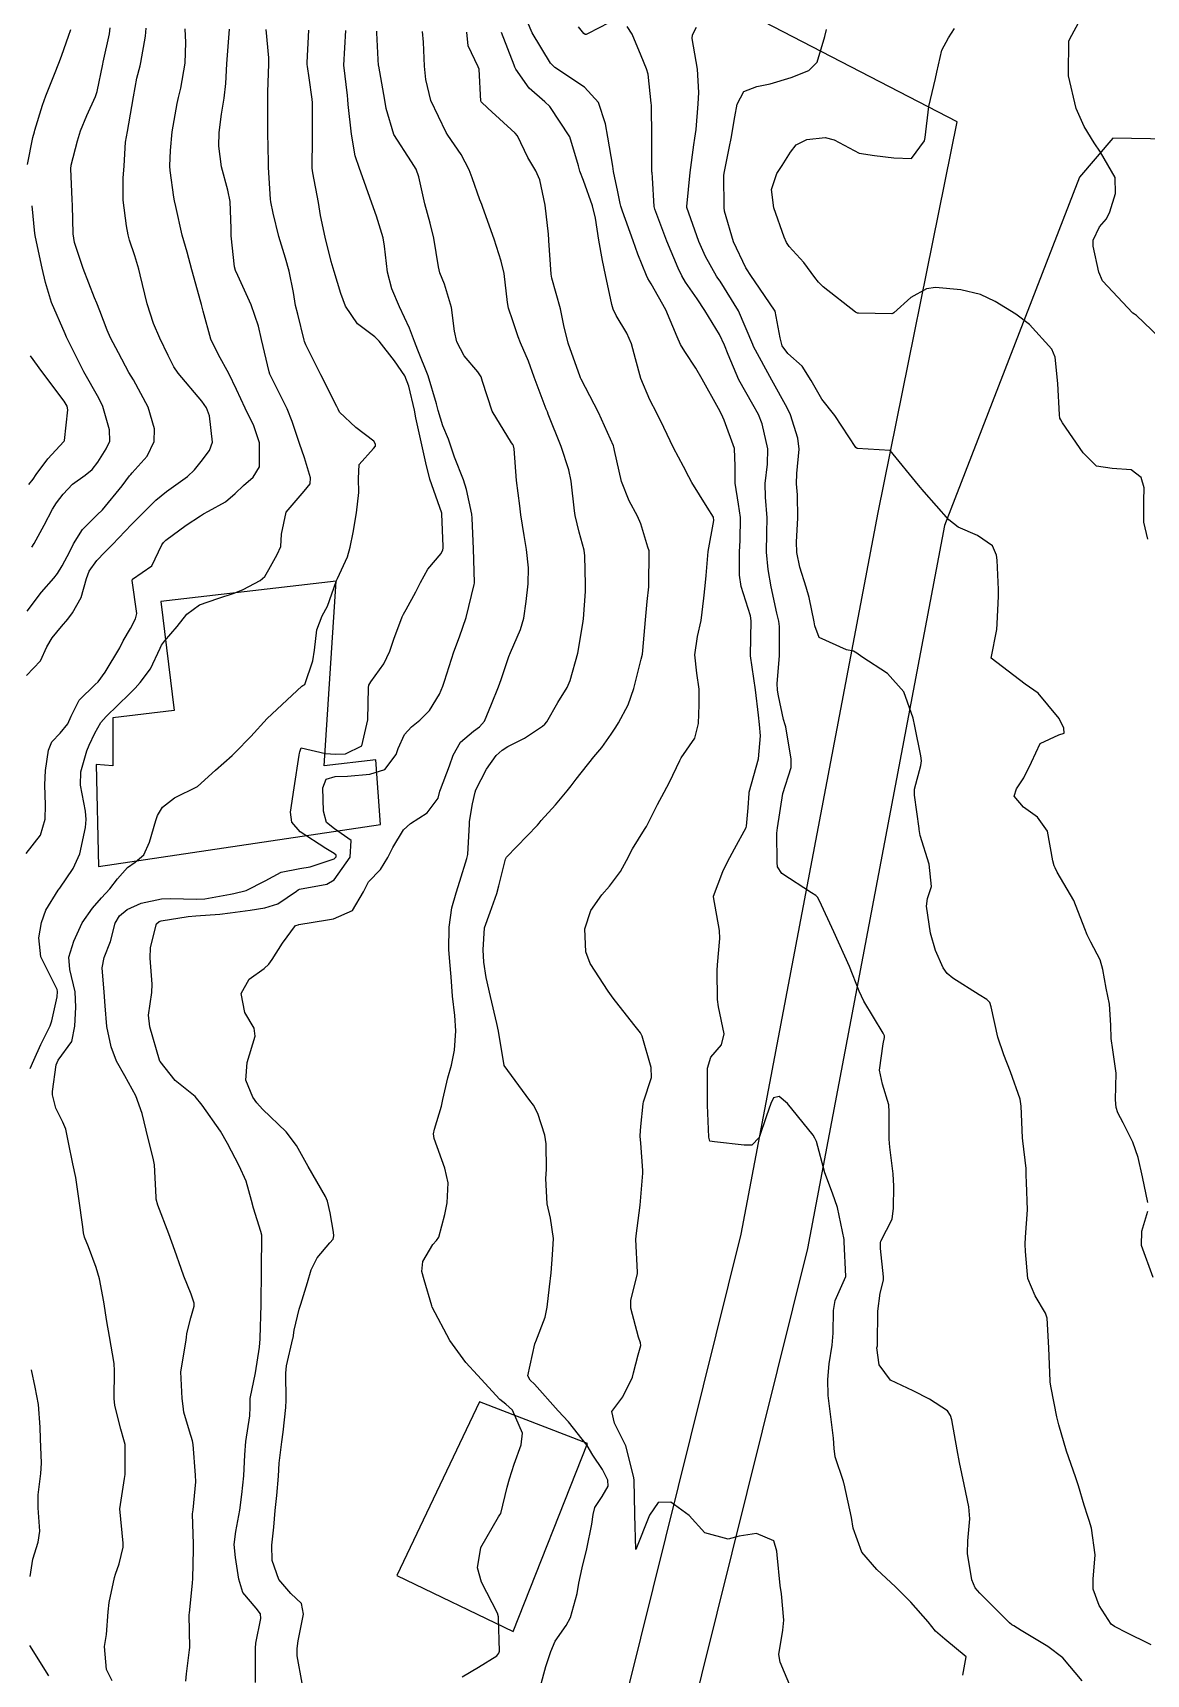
# Model space of a CAD drawing. Header units: metres. Extents: x 307586 to 320046, y 7427249 to 7434250.
# Drawn here: x 319464 to 319528.7, y 7427524.3 to 7427619.6 of the extents above; entities that cross this region are included whole.
import ezdxf

# ---------------------------------------------------------------- set-up
doc = ezdxf.new("R2010")
doc.units = ezdxf.units.M
doc.header["$MEASUREMENT"] = 0
for name, color, linetype in [('Curvas de Nivel 1m', 11, 'Continuous'), ('Curvas de Nivel 5m', 15, 'Continuous'), ('Edificações', 30, 'Continuous'), ('Vias Secundárias', 230, 'Continuous')]:
    doc.layers.add(name, color=color, linetype=linetype)

msp = doc.modelspace()

# ---------------------------------------------------------------- linework, layer by layer
at = {"layer": 'Curvas de Nivel 1m', "flags": 128}
for points, elevation in [([(319463.612, 7427571.979), (319464.442, 7427573.042), (319464.716, 7427573.968), (319464.727, 7427574.776), (319464.683, 7427575.969), (319464.736, 7427576.793), (319464.912, 7427577.967), (319465.091, 7427578.451), (319465.583, 7427578.962), (319466.032, 7427579.512), (319466.23, 7427579.954), (319466.693, 7427580.868), (319467.621, 7427581.788), (319467.78, 7427581.938), (319468.204, 7427582.506), (319469.047, 7427583.919), (319469.246, 7427584.319), (319469.66, 7427585.031), (319469.967, 7427585.608), (319470.028, 7427585.906), (319469.765, 7427587.837), (319469.79, 7427587.909), (319470.914, 7427588.689), (319471.493, 7427589.892), (319471.579, 7427590.036), (319471.726, 7427590.169), (319472.905, 7427591.043), (319473.74, 7427591.591), (319473.907, 7427591.692), (319474.2, 7427591.855), (319475.194, 7427592.4), (319475.753, 7427592.877), (319476.237, 7427593.356), (319476.786, 7427593.83), (319477.162, 7427594.436), (319477.167, 7427595.826), (319476.822, 7427596.811), (319476.323, 7427597.835), (319475.829, 7427598.92), (319475.376, 7427599.845), (319474.775, 7427600.929), (319474.338, 7427601.855), (319473.879, 7427603.465), (319473.807, 7427603.785), (319473.791, 7427603.861), (319473.748, 7427603.999), (319473.23, 7427605.87), (319472.953, 7427606.904), (319472.674, 7427607.879), (319472.294, 7427609.549), (319472.223, 7427609.886), (319472.181, 7427610.102), (319471.98, 7427611.634), (319471.961, 7427611.89), (319471.956, 7427611.917), (319471.992, 7427612.803), (319472.087, 7427613.889), (319472.386, 7427615.526), (319472.46, 7427615.884), (319472.584, 7427616.428), (319472.84, 7427617.878), (319472.876, 7427619.073), (319472.843, 7427619.879)], 846), ([(319463.674, 7427586.052), (319464.502, 7427587.155), (319465.207, 7427587.965), (319465.432, 7427588.227), (319465.704, 7427588.673), (319466.15, 7427589.522), (319466.361, 7427589.954), (319466.884, 7427590.796), (319467.74, 7427591.641), (319468.043, 7427591.935), (319469.174, 7427593.336), (319469.617, 7427593.912), (319469.681, 7427593.994), (319469.766, 7427594.092), (319470.638, 7427595.044), (319471.034, 7427595.898), (319471.053, 7427596.645), (319470.702, 7427597.901), (319469.837, 7427599.493), (319469.577, 7427599.914), (319468.974, 7427601.043), (319468.509, 7427601.93), (319468.307, 7427602.373), (319467.878, 7427603.492), (319467.707, 7427603.942), (319467.576, 7427604.255), (319466.913, 7427605.95), (319466.421, 7427607.462), (319466.339, 7427607.956), (319466.295, 7427609.619), (319466.288, 7427609.957), (319466.2, 7427611.738), (319466.22, 7427611.958), (319466.587, 7427613.364), (319466.763, 7427613.952), (319467.124, 7427614.842), (319467.637, 7427615.944), (319467.739, 7427616.24), (319468.052, 7427617.812), (319468.08, 7427617.94), (319468.439, 7427619.573), (319468.496, 7427619.934)], 844), ([(319463.685, 7427611.984), (319463.999, 7427613.565), (319464.084, 7427613.898), (319464.105, 7427613.979), (319464.56, 7427615.439), (319464.753, 7427615.973), (319465.212, 7427617.136), (319465.546, 7427617.968), (319465.685, 7427618.34), (319466.075, 7427619.447), (319466.208, 7427619.832)], 843), ([(319463.836, 7427559.487), (319464.057, 7427559.973), (319464.467, 7427560.868), (319465.005, 7427561.964), (319465.1, 7427562.249), (319465.4, 7427563.64), (319465.432, 7427563.96), (319465.405, 7427564.073), (319464.464, 7427565.97), (319464.342, 7427567.073), (319464.501, 7427567.97), (319464.743, 7427568.684), (319465.472, 7427569.836), (319465.565, 7427569.959), (319466.339, 7427571.098), (319466.734, 7427571.942), (319467.053, 7427573.479), (319467.102, 7427573.944), (319467.051, 7427574.424), (319466.757, 7427575.948), (319466.791, 7427576.717), (319467.132, 7427577.944), (319467.258, 7427578.261), (319467.588, 7427578.96), (319467.954, 7427579.578), (319468.259, 7427579.93), (319469.616, 7427581.253), (319469.948, 7427581.579), (319470.234, 7427581.904), (319470.825, 7427582.704), (319471.393, 7427583.892), (319471.473, 7427584.064), (319471.649, 7427584.303), (319472.383, 7427585.158), (319472.934, 7427585.871), (319473.678, 7427586.412), (319474.742, 7427586.79), (319475.686, 7427587.102), (319476.21, 7427587.313), (319477.199, 7427587.825), (319477.462, 7427588.057), (319477.703, 7427588.468), (319478.194, 7427589.335), (319478.403, 7427589.81), (319478.447, 7427590.526), (319478.706, 7427591.806), (319479.755, 7427593.011), (319480.103, 7427593.444), (319480.123, 7427593.786), (319479.78, 7427594.951), (319479.493, 7427595.794), (319479.06, 7427597.056), (319478.763, 7427597.806), (319477.841, 7427599.668), (319477.763, 7427599.821), (319477.714, 7427599.952), (319477.27, 7427601.826), (319477.093, 7427602.605), (319476.682, 7427603.832), (319475.908, 7427605.54), (319475.769, 7427605.841), (319475.718, 7427606.039), (319475.522, 7427607.844), (319475.507, 7427608.277), (319475.459, 7427609.845), (319475.322, 7427610.494), (319474.955, 7427611.85), (319474.797, 7427613.05), (319474.817, 7427613.852), (319474.953, 7427614.917), (319475.099, 7427615.849), (319475.201, 7427616.688), (319475.269, 7427617.848), (319475.322, 7427618.589), (319475.418, 7427619.847)], 847), ([(319468.605, 7427523.913), (319468.271, 7427524.578), (319468.159, 7427525.918), (319468.266, 7427526.61), (319468.373, 7427527.916), (319468.431, 7427528.462), (319468.734, 7427529.913), (319468.794, 7427530.114), (319469.005, 7427530.711), (319469.242, 7427531.685), (319469.248, 7427531.908), (319469.043, 7427533.91), (319469.315, 7427535.661), (319469.351, 7427535.907), (319469.353, 7427537.645), (319469.282, 7427537.908), (319469.099, 7427538.525), (319468.765, 7427539.913), (319468.713, 7427540.32), (319468.747, 7427541.914), (319468.718, 7427542.343), (319468.449, 7427543.917), (319468.302, 7427544.793), (319468.118, 7427545.921), (319467.865, 7427547.265), (319467.675, 7427547.925), (319467.225, 7427549.116), (319466.991, 7427549.694), (319466.935, 7427549.934), (319466.896, 7427550.277), (319466.675, 7427551.939), (319466.487, 7427553.153), (319466.319, 7427553.944), (319466.059, 7427555.191), (319465.906, 7427555.951), (319465.735, 7427556.371), (319465.325, 7427557.185), (319465.132, 7427557.962), (319465.146, 7427558.151), (319465.35, 7427559.695), (319465.459, 7427559.958), (319466.259, 7427561.057), (319466.434, 7427561.944), (319466.491, 7427563.04), (319466.447, 7427563.944), (319466.135, 7427565.236), (319466.086, 7427565.95), (319466.372, 7427566.876), (319466.863, 7427567.939), (319467.462, 7427568.805), (319467.989, 7427569.403), (319468.458, 7427569.92), (319468.91, 7427570.495), (319469.495, 7427571.153), (319469.942, 7427571.462), (319470.439, 7427571.901), (319470.769, 7427572.638), (319471.147, 7427573.894), (319471.241, 7427574.179), (319471.534, 7427574.654), (319472.221, 7427575.201), (319473.553, 7427575.86), (319474.61, 7427576.802), (319475.571, 7427577.67), (319475.746, 7427577.838), (319476.651, 7427578.766), (319477.603, 7427579.82), (319479.622, 7427581.687), (319479.682, 7427581.73), (319479.793, 7427581.788), (319480.253, 7427583.168), (319480.349, 7427583.783), (319480.483, 7427584.959), (319480.808, 7427585.779), (319481.116, 7427586.338), (319481.617, 7427587.771), (319481.637, 7427587.827), (319481.696, 7427587.947), (319482.271, 7427589.205), (319482.436, 7427589.759), (319482.599, 7427590.625), (319482.799, 7427591.754), (319482.938, 7427592.936), (319482.91, 7427593.753), (319482.958, 7427594.57), (319483.789, 7427595.498), (319483.89, 7427595.64), (319483.891, 7427595.739), (319483.795, 7427595.926), (319482.764, 7427596.717), (319481.811, 7427597.608), (319481.727, 7427597.771), (319481.65, 7427597.937), (319480.731, 7427599.781), (319479.86, 7427601.518), (319479.784, 7427601.714), (319479.764, 7427601.791), (319479.387, 7427603.306), (319479.26, 7427603.799), (319479.13, 7427604.566), (319478.881, 7427605.805), (319478.666, 7427606.555), (319478.274, 7427607.815), (319477.953, 7427609.158), (319477.828, 7427609.821), (319477.806, 7427609.98), (319477.692, 7427611.823), (319477.678, 7427612.131), (319477.648, 7427613.824), (319477.646, 7427614.185), (319477.641, 7427615.824), (319477.645, 7427616.216), (319477.709, 7427617.823), (319477.7, 7427618.182), (319477.549, 7427619.825)], 848), ([(319472.886, 7427523.898), (319472.93, 7427524.319), (319473.1, 7427525.709), (319473.108, 7427525.858), (319473.084, 7427527.747), (319473.086, 7427527.859), (319473.262, 7427529.586), (319473.283, 7427529.857), (319473.336, 7427531.539), (319473.32, 7427531.857), (319473.278, 7427533.621), (319473.302, 7427533.857), (319473.457, 7427535.467), (319473.448, 7427535.856), (319473.316, 7427537.633), (319473.277, 7427537.858), (319473.098, 7427538.418), (319472.765, 7427539.52), (319472.72, 7427539.866), (319472.669, 7427540.318), (319472.583, 7427541.868), (319472.891, 7427543.595), (319472.929, 7427543.864), (319472.936, 7427544.094), (319473.18, 7427544.995), (319473.367, 7427545.682), (319473.364, 7427545.858), (319473.198, 7427546.381), (319472.761, 7427547.419), (319472.606, 7427547.869), (319472.252, 7427548.903), (319471.885, 7427549.88), (319471.258, 7427551.546), (319471.161, 7427551.891), (319471.151, 7427552.004), (319471.057, 7427553.892), (319471.011, 7427554.169), (319470.583, 7427555.897), (319470.351, 7427556.872), (319469.982, 7427557.904), (319469.344, 7427559.063), (319468.852, 7427559.915), (319468.547, 7427560.737), (319468.295, 7427561.921), (319468.187, 7427563.13), (319468.129, 7427563.923), (319468.014, 7427565.334), (319468.13, 7427565.923), (319468.498, 7427566.863), (319468.783, 7427567.917), (319469.026, 7427568.346), (319469.465, 7427568.71), (319470.288, 7427569.085), (319471.475, 7427569.329), (319472.003, 7427569.354), (319473.475, 7427569.312), (319473.989, 7427569.341), (319475.48, 7427569.613), (319475.669, 7427569.649), (319476.384, 7427569.826), (319477.489, 7427570.389), (319478.415, 7427570.88), (319479.496, 7427571.095), (319480.094, 7427571.187), (319481.502, 7427571.66), (319481.61, 7427571.768), (319481.614, 7427571.878), (319481.505, 7427571.972), (319481.018, 7427572.265), (319479.517, 7427573.231), (319479.045, 7427573.795), (319478.955, 7427574.372), (319479.176, 7427575.794), (319479.471, 7427577.69), (319479.486, 7427577.791), (319479.497, 7427577.868), (319479.578, 7427578.112), (319480.993, 7427577.776), (319481.573, 7427577.743), (319482.156, 7427577.761), (319483.095, 7427578.233), (319483.459, 7427579.742), (319483.483, 7427581.604), (319483.514, 7427581.742), (319483.625, 7427581.947), (319484.379, 7427582.989), (319484.734, 7427583.729), (319484.958, 7427584.422), (319485.451, 7427585.722), (319485.524, 7427585.872), (319485.677, 7427586.147), (319486.235, 7427587.167), (319486.504, 7427587.712), (319486.931, 7427588.482), (319487.719, 7427589.406), (319487.819, 7427589.601), (319487.829, 7427589.698), (319487.827, 7427589.802), (319487.757, 7427591.7), (319487.743, 7427591.743), (319487.049, 7427593.707), (319486.822, 7427594.665), (319486.592, 7427595.712), (319486.246, 7427597.278), (319486.155, 7427597.717), (319485.834, 7427599.117), (319485.599, 7427599.722), (319484.997, 7427600.583), (319484.111, 7427601.738), (319483.865, 7427601.975), (319482.848, 7427602.731), (319482.161, 7427603.766), (319481.894, 7427604.506), (319481.503, 7427605.774), (319481.33, 7427606.365), (319480.969, 7427607.78), (319480.711, 7427609.023), (319480.581, 7427609.784), (319480.253, 7427611.514), (319480.225, 7427611.788), (319480.239, 7427613.55), (319480.238, 7427613.788), (319480.236, 7427615.582), (319480.222, 7427615.788), (319480.045, 7427617.034), (319479.948, 7427617.688), (319479.938, 7427617.792), (319479.936, 7427617.911), (319480.021, 7427619.791)], 849), ([(319497.45, 7427620.226), (319496.261, 7427619.598), (319496.144, 7427619.537), (319496.082, 7427619.545), (319495.997, 7427619.601), (319495.697, 7427619.994)], 856), ([(319524.94, 7427523.914), (319523.816, 7427525.251), (319522.959, 7427525.905), (319521.4, 7427526.844), (319520.971, 7427527.104), (319520.861, 7427527.171), (319520.72, 7427527.284), (319518.998, 7427529.008), (319518.74, 7427529.313), (319518.54, 7427529.783), (319518.289, 7427531.317), (319518.304, 7427532.044), (319518.42, 7427533.316), (319518.364, 7427534.012), (319518.084, 7427535.32), (319517.816, 7427536.592), (319517.686, 7427537.324), (319517.371, 7427539.076), (319517.297, 7427539.328), (319517.126, 7427539.591), (319516.071, 7427540.285), (319515.137, 7427540.762), (319513.812, 7427541.373), (319513.152, 7427542.279), (319513.028, 7427543.249), (319513.048, 7427543.382), (319513.058, 7427543.488), (319513.084, 7427545.382), (319513.203, 7427546.432), (319513.402, 7427547.187), (319513.407, 7427547.378), (319513.238, 7427549.025), (319513.232, 7427549.38), (319513.244, 7427549.447), (319513.905, 7427550.725), (319513.989, 7427551.373), (319514.012, 7427552.642), (319513.973, 7427553.373), (319513.767, 7427554.917), (319513.729, 7427555.376), (319513.736, 7427556.969), (319513.712, 7427557.376), (319513.351, 7427558.579), (319513.179, 7427559.383), (319513.378, 7427560.925), (319513.472, 7427561.289), (319513.469, 7427561.379), (319513.385, 7427561.544), (319512.264, 7427563.397), (319511.99, 7427563.973), (319511.433, 7427565.41), (319510.53, 7427567.419), (319509.685, 7427569.223), (319509.581, 7427569.429), (319509.484, 7427569.541), (319509.224, 7427569.694), (319507.496, 7427570.808), (319507.246, 7427571.199), (319507.22, 7427571.454), (319507.219, 7427573.146), (319507.248, 7427573.454), (319507.553, 7427575.45), (319508.041, 7427576.973), (319508.039, 7427577.445), (319507.725, 7427579.324), (319507.691, 7427579.449), (319507.606, 7427579.747), (319507.302, 7427581.137), (319507.251, 7427581.456), (319507.239, 7427581.846), (319507.358, 7427583.454), (319507.357, 7427585.151), (319507.32, 7427585.464), (319507.218, 7427585.924), (319506.874, 7427587.468), (319506.716, 7427588.461), (319506.607, 7427589.471), (319506.621, 7427590.584), (319506.654, 7427591.471), (319506.558, 7427592.675), (319506.54, 7427593.472), (319506.673, 7427594.582), (319506.682, 7427595.471), (319506.353, 7427596.929), (319506.143, 7427597.477), (319505.821, 7427598.051), (319505.008, 7427599.488), (319504.39, 7427600.962), (319504.179, 7427601.497), (319503.872, 7427602.125), (319503.034, 7427603.513), (319502.573, 7427604.193), (319501.909, 7427605.155), (319501.685, 7427605.532), (319501.477, 7427605.975), (319500.829, 7427607.541), (319500.118, 7427609.391), (319500.081, 7427609.549), (319499.98, 7427611.21), (319499.964, 7427611.532), (319499.959, 7427611.55), (319499.959, 7427611.575), (319499.947, 7427613.551), (319499.923, 7427615.443), (319499.916, 7427615.552), (319499.734, 7427617.239), (319499.647, 7427617.556), (319499.329, 7427618.296), (319498.814, 7427619.569), (319498.52, 7427620.006)], 856), ([(319528.961, 7427526.014), (319527.421, 7427526.752), (319526.971, 7427526.991), (319526.829, 7427527.07), (319526.637, 7427527.215), (319525.927, 7427528.288), (319525.587, 7427529.231), (319525.592, 7427529.815), (319525.695, 7427531.23), (319525.491, 7427532.789), (319525.349, 7427533.236), (319525.272, 7427533.454), (319525.062, 7427534.113), (319524.731, 7427535.243), (319524.553, 7427535.771), (319524.041, 7427537.251), (319523.586, 7427538.786), (319523.469, 7427539.257), (319523.14, 7427540.928), (319523.092, 7427541.261), (319523.088, 7427541.317), (319523.002, 7427543.262), (319522.91, 7427544.982), (319522.824, 7427545.266), (319522.214, 7427546.286), (319521.786, 7427547.281), (319521.66, 7427548.86), (319521.644, 7427549.284), (319521.651, 7427549.688), (319521.766, 7427551.282), (319521.718, 7427552.852), (319521.701, 7427553.284), (319521.687, 7427553.674), (319521.492, 7427555.287), (319521.48, 7427555.453), (319521.41, 7427557.289), (319521.339, 7427557.696), (319520.777, 7427559.296), (319520.394, 7427560.279), (319520.041, 7427561.303), (319519.652, 7427563.065), (319519.585, 7427563.308), (319519.415, 7427563.499), (319518.964, 7427563.768), (319517.427, 7427564.73), (319517.1, 7427565.005), (319516.879, 7427565.338), (319516.434, 7427566.337), (319516.135, 7427567.35), (319515.91, 7427568.92), (319515.968, 7427569.353), (319516.189, 7427570.049), (319516.049, 7427571.352), (319515.528, 7427573.026), (319515.479, 7427573.361), (319515.468, 7427573.427), (319515.208, 7427575.363), (319515.205, 7427575.715), (319515.57, 7427577.085), (319515.61, 7427577.359), (319515.577, 7427577.649), (319515.218, 7427579.364), (319515.137, 7427579.836), (319514.588, 7427581.37), (319513.639, 7427582.433), (319512.144, 7427583.403), (319511.852, 7427583.604), (319511.656, 7427583.723), (319511.266, 7427583.805), (319509.664, 7427584.526), (319509.427, 7427585.189), (319509.38, 7427585.434), (319509.083, 7427586.835), (319508.905, 7427587.442), (319508.549, 7427588.609), (319508.379, 7427589.45), (319508.356, 7427590.077), (319508.433, 7427591.45), (319508.401, 7427592.813), (319508.351, 7427593.451), (319508.377, 7427594.049), (319508.503, 7427595.449), (319508.439, 7427596.09), (319508.007, 7427597.457), (319507.819, 7427597.858), (319506.911, 7427599.469), (319505.862, 7427601.411), (319505.829, 7427601.48), (319505.809, 7427601.535), (319504.989, 7427603.489), (319503.91, 7427605.219), (319503.791, 7427605.381), (319503.712, 7427605.503), (319503.061, 7427606.65), (319502.679, 7427607.519), (319501.992, 7427609.5), (319501.986, 7427609.53), (319501.985, 7427609.551), (319502.169, 7427611.527), (319502.388, 7427613.143), (319502.45, 7427613.523), (319502.515, 7427614.019), (319502.642, 7427615.521), (319502.686, 7427616.167), (319502.608, 7427617.522), (319502.298, 7427619.309), (319502.313, 7427619.527), (319502.538, 7427619.974)], 857), ([(319528.764, 7427551.702), (319528.45, 7427553.198), (319528.201, 7427554.304), (319527.892, 7427555.204), (319527.324, 7427556.336), (319527.018, 7427556.903), (319526.911, 7427557.216), (319526.89, 7427557.667), (319526.921, 7427559.217), (319526.727, 7427560.571), (319526.633, 7427561.221), (319526.608, 7427562.009), (319526.534, 7427563.223), (319526.343, 7427564.147), (319526.146, 7427565.229), (319525.993, 7427565.787), (319525.449, 7427566.83), (319525.245, 7427567.242), (319525.102, 7427567.599), (319524.454, 7427569.25), (319523.499, 7427570.878), (319523.377, 7427571.138), (319523.328, 7427571.263), (319523.235, 7427571.536), (319522.935, 7427573.269), (319522.344, 7427574.081), (319521.547, 7427574.667), (319520.995, 7427575.296), (319521.125, 7427575.727), (319521.564, 7427576.358), (319522.006, 7427577.283), (319522.505, 7427578.36), (319523.597, 7427578.856), (319523.898, 7427578.957), (319523.889, 7427579.257), (319523.608, 7427579.806), (319522.957, 7427580.611), (319522.388, 7427581.279), (319521.631, 7427581.811), (319519.653, 7427583.31), (319519.99, 7427584.987), (319520.011, 7427585.307), (319520.077, 7427586.918), (319520.081, 7427587.306), (319520.015, 7427589.01), (319519.975, 7427589.307), (319519.728, 7427589.845), (319518.857, 7427590.446), (319517.739, 7427590.932), (319517.202, 7427591.345), (319515.767, 7427592.973), (319515.431, 7427593.363), (319513.793, 7427595.38), (319511.883, 7427595.498), (319511.794, 7427595.557), (319510.578, 7427597.422), (319509.827, 7427598.356), (319509.204, 7427599.44), (319508.682, 7427600.278), (319507.858, 7427601.017), (319507.525, 7427601.463), (319507.412, 7427601.922), (319507.113, 7427603.468), (319505.911, 7427605.239), (319505.73, 7427605.482), (319505.419, 7427605.984), (319504.7, 7427607.492), (319504.174, 7427609.283), (319504.153, 7427609.498), (319504.134, 7427611.346), (319504.147, 7427611.498), (319504.468, 7427613.033), (319504.553, 7427613.495), (319504.761, 7427614.758), (319504.901, 7427615.491), (319505.296, 7427616.232), (319506.043, 7427616.53), (319506.831, 7427616.686), (319508.049, 7427617.045), (319509.064, 7427617.445), (319509.56, 7427617.938), (319509.995, 7427619.431), (319510.087, 7427619.843)], 858), ([(319528.753, 7427590.22), (319528.527, 7427591.208), (319528.523, 7427592.447), (319528.549, 7427593.208), (319528.374, 7427593.806), (319527.783, 7427594.257), (319526.685, 7427594.33), (319525.785, 7427594.466), (319525.01, 7427595.248), (319523.81, 7427596.985), (319523.703, 7427597.153), (319523.655, 7427597.262), (319523.623, 7427597.455), (319523.539, 7427599.265), (319523.385, 7427600.794), (319523.18, 7427601.27), (319521.884, 7427602.697), (319521.097, 7427603.298), (319519.9, 7427604.038), (319519.031, 7427604.45), (319517.907, 7427604.709), (319516.423, 7427604.84), (319515.907, 7427604.773), (319515.003, 7427604.268), (319514.002, 7427603.379), (319513.941, 7427603.331), (319513.892, 7427603.32), (319511.952, 7427603.349), (319511.892, 7427603.361), (319511.785, 7427603.411), (319509.907, 7427604.877), (319509.638, 7427605.162), (319509.413, 7427605.438), (319508.77, 7427606.295), (319507.931, 7427607.236), (319507.773, 7427607.462), (319507.63, 7427607.771), (319507.028, 7427609.469), (319506.896, 7427610.548), (319507.206, 7427611.468), (319507.516, 7427611.939), (319508.002, 7427612.702), (319508.329, 7427613.134), (319508.957, 7427613.446), (319510.014, 7427613.552), (319510.533, 7427613.425), (319512.001, 7427612.649), (319512.879, 7427612.517), (319513.998, 7427612.376), (319515.029, 7427612.338), (319515.785, 7427613.362), (319515.822, 7427613.555), (319516.033, 7427615.36), (319516.418, 7427616.987), (319516.501, 7427617.356), (319516.796, 7427618.629), (319517.18, 7427619.349), (319517.534, 7427619.9)], 859), ([(319479.64, 7427523.779), (319479.354, 7427525.376), (319479.344, 7427525.784), (319479.409, 7427526.234), (319479.721, 7427527.779), (319479.606, 7427528.408), (319478.985, 7427528.986), (319478.291, 7427529.797), (319477.898, 7427530.913), (319477.876, 7427531.801), (319477.994, 7427532.84), (319478.078, 7427533.8), (319478.174, 7427534.681), (319478.271, 7427535.798), (319478.312, 7427536.566), (319478.457, 7427537.796), (319478.536, 7427538.358), (319478.693, 7427539.794), (319478.709, 7427540.212), (319478.685, 7427541.795), (319478.722, 7427542.22), (319479.097, 7427543.791), (319479.108, 7427543.846), (319479.17, 7427544.289), (319479.474, 7427545.501), (319479.559, 7427545.786), (319479.943, 7427547.045), (319480.169, 7427547.78), (319480.511, 7427548.49), (319481.237, 7427549.349), (319481.441, 7427549.566), (319481.485, 7427549.766), (319481.452, 7427549.974), (319481.256, 7427551.103), (319481.119, 7427551.771), (319480.997, 7427552.041), (319479.983, 7427553.783), (319479.301, 7427555.014), (319478.715, 7427555.796), (319477.326, 7427557.126), (319477.002, 7427557.488), (319476.783, 7427557.818), (319476.375, 7427558.797), (319476.448, 7427559.824), (319476.914, 7427561.353), (319476.852, 7427561.818), (319476.304, 7427562.739), (319476.088, 7427563.83), (319476.565, 7427564.673), (319477.425, 7427565.287), (319477.702, 7427565.534), (319477.888, 7427565.805), (319478.489, 7427566.753), (319479.249, 7427567.792), (319479.412, 7427567.832), (319479.454, 7427567.839), (319481.114, 7427568.117), (319481.459, 7427568.181), (319482.553, 7427568.667), (319483.197, 7427569.744), (319483.489, 7427570.321), (319484.182, 7427571.047), (319484.62, 7427571.729), (319484.909, 7427572.326), (319485.519, 7427573.338), (319485.929, 7427573.714), (319486.899, 7427574.333), (319487.545, 7427575.191), (319487.639, 7427575.601), (319487.665, 7427575.689), (319488.192, 7427577.058), (319488.412, 7427577.682), (319488.83, 7427578.436), (319489.594, 7427579.083), (319489.941, 7427579.323), (319490.226, 7427579.664), (319490.635, 7427580.638), (319491.048, 7427581.656), (319491.207, 7427582.075), (319491.64, 7427583.406), (319491.742, 7427583.649), (319492.327, 7427584.976), (319492.506, 7427585.638), (319492.652, 7427586.605), (319492.771, 7427587.634), (319492.776, 7427588.565), (319492.666, 7427589.636), (319492.539, 7427590.446), (319492.349, 7427591.641), (319492.273, 7427592.167), (319492.082, 7427593.645), (319491.957, 7427595.481), (319491.916, 7427595.648), (319491.872, 7427595.727), (319491.795, 7427595.827), (319490.673, 7427597.661), (319490.114, 7427599.392), (319490.036, 7427599.668), (319489.846, 7427599.946), (319489.042, 7427600.87), (319488.621, 7427601.689), (319488.494, 7427602.316), (319488.316, 7427603.694), (319487.903, 7427605.047), (319487.643, 7427605.703), (319487.563, 7427606.057), (319487.294, 7427607.706), (319487.075, 7427608.579), (319486.768, 7427609.712), (319486.422, 7427611.272), (319486.269, 7427611.717), (319485.987, 7427612.154), (319484.965, 7427613.73), (319484.522, 7427615.239), (319484.437, 7427615.736), (319484.085, 7427617.707), (319484.08, 7427617.74), (319484.058, 7427618.088), (319483.973, 7427619.633), (319483.968, 7427619.742)], 851), ([(319488.93, 7427524.153), (319489.881, 7427524.714), (319490.949, 7427525.366), (319491.062, 7427525.528), (319491.093, 7427525.639), (319491.044, 7427527.568), (319491.039, 7427527.639), (319490.976, 7427527.843), (319490.052, 7427529.654), (319489.827, 7427530.474), (319490.021, 7427531.655), (319491.041, 7427533.433), (319491.13, 7427533.551), (319491.177, 7427533.639), (319491.551, 7427535.157), (319491.69, 7427535.641), (319491.944, 7427536.5), (319492.35, 7427537.631), (319492.438, 7427538.295), (319491.865, 7427539.639), (319491.461, 7427539.98), (319491.129, 7427540.253), (319489.825, 7427541.663), (319489.15, 7427542.41), (319488.215, 7427543.679), (319487.192, 7427545.62), (319487.168, 7427545.69), (319486.724, 7427547.213), (319486.598, 7427547.699), (319486.642, 7427548.278), (319487.236, 7427549.259), (319487.445, 7427549.483), (319487.579, 7427549.687), (319487.935, 7427551.004), (319488.065, 7427551.682), (319488.111, 7427552.845), (319487.919, 7427553.684), (319487.309, 7427555.407), (319487.259, 7427555.691), (319487.316, 7427555.965), (319487.724, 7427557.291), (319487.803, 7427557.685), (319488.093, 7427558.942), (319488.32, 7427559.68), (319488.495, 7427560.556), (319488.57, 7427561.678), (319488.504, 7427562.567), (319488.365, 7427563.68), (319488.29, 7427564.811), (319488.211, 7427565.682), (319488.161, 7427566.403), (319488.186, 7427567.683), (319488.338, 7427568.813), (319488.585, 7427569.679), (319488.802, 7427570.365), (319489.208, 7427571.673), (319489.256, 7427571.922), (319489.349, 7427573.672), (319489.367, 7427573.829), (319489.541, 7427574.865), (319489.681, 7427575.539), (319489.73, 7427575.668), (319490.351, 7427576.877), (319490.901, 7427577.657), (319491.253, 7427577.978), (319491.581, 7427578.182), (319492.546, 7427578.678), (319493.599, 7427579.364), (319493.74, 7427579.48), (319493.845, 7427579.618), (319494.485, 7427580.741), (319495.023, 7427581.606), (319495.213, 7427582.018), (319495.643, 7427583.6), (319495.943, 7427585.323), (319495.978, 7427585.597), (319496.092, 7427587.193), (319496.101, 7427587.596), (319496.062, 7427589.252), (319496.022, 7427589.597), (319495.733, 7427590.642), (319495.505, 7427591.602), (319495.465, 7427591.883), (319495.255, 7427593.605), (319495.119, 7427594.26), (319494.677, 7427595.611), (319493.936, 7427597.494), (319493.881, 7427597.619), (319493.815, 7427597.783), (319493.11, 7427599.631), (319492.778, 7427600.562), (319492.321, 7427601.643), (319492.194, 7427601.973), (319491.876, 7427602.917), (319491.624, 7427603.653), (319491.557, 7427603.984), (319491.364, 7427605.655), (319491.201, 7427606.376), (319490.784, 7427607.661), (319490.138, 7427609.491), (319490.073, 7427609.669), (319489.966, 7427609.948), (319489.511, 7427611.21), (319489.337, 7427611.68), (319488.875, 7427612.57), (319488.104, 7427613.698), (319488.005, 7427613.851), (319487.105, 7427615.709), (319486.82, 7427616.938), (319486.749, 7427617.713), (319486.681, 7427619.106), (319486.633, 7427619.714)], 852), ([(319493.478, 7427523.614), (319493.798, 7427524.753), (319494.081, 7427525.609), (319494.341, 7427526.224), (319494.968, 7427527.128), (319495.225, 7427527.596), (319495.604, 7427528.98), (319495.716, 7427529.589), (319495.894, 7427530.469), (319496.168, 7427531.583), (319496.471, 7427533.012), (319496.541, 7427533.578), (319496.64, 7427533.986), (319497.059, 7427534.621), (319497.408, 7427535.226), (319497.398, 7427535.567), (319497.079, 7427536.184), (319496.525, 7427537.016), (319496.202, 7427537.583), (319495.113, 7427538.96), (319494.514, 7427539.606), (319493.138, 7427541.144), (319492.891, 7427541.375), (319492.751, 7427541.626), (319493.162, 7427543.483), (319493.201, 7427543.581), (319493.221, 7427543.619), (319493.754, 7427545.045), (319493.871, 7427545.613), (319494.013, 7427546.804), (319494.099, 7427547.611), (319494.174, 7427548.665), (319494.235, 7427549.61), (319494.07, 7427550.797), (319493.878, 7427551.614), (319493.802, 7427553.09), (319493.831, 7427553.615), (319493.806, 7427555.114), (319493.729, 7427555.616), (319493.325, 7427556.872), (319493.069, 7427557.362), (319492.872, 7427557.627), (319491.363, 7427559.65), (319491.037, 7427561.653), (319490.948, 7427562.093), (319490.581, 7427563.658), (319490.319, 7427564.762), (319490.188, 7427565.662), (319490.143, 7427566.366), (319490.223, 7427567.662), (319490.568, 7427568.557), (319490.949, 7427569.655), (319491.057, 7427570.084), (319491.456, 7427571.65), (319491.466, 7427571.687), (319491.504, 7427571.758), (319493.301, 7427573.623), (319493.405, 7427573.741), (319493.527, 7427573.879), (319494.356, 7427574.796), (319495.031, 7427575.605), (319495.264, 7427575.895), (319495.56, 7427576.28), (319496.588, 7427577.585), (319497.036, 7427578.123), (319497.593, 7427578.911), (319497.849, 7427579.318), (319498.006, 7427579.566), (319498.574, 7427580.599), (319498.913, 7427581.557), (319499.338, 7427583.251), (319499.402, 7427583.554), (319499.428, 7427583.771), (319499.578, 7427585.551), (319499.683, 7427586.6), (319499.78, 7427587.461), (319499.784, 7427587.549), (319499.792, 7427589.479), (319499.786, 7427589.549), (319499.725, 7427589.77), (319499.301, 7427591.119), (319499.113, 7427591.559), (319498.634, 7427592.449), (319498.191, 7427593.574), (319497.79, 7427595.378), (319497.745, 7427595.58), (319497.717, 7427595.657), (319496.856, 7427597.59), (319495.842, 7427599.532), (319495.811, 7427599.6), (319495.794, 7427599.65), (319495.095, 7427601.608), (319494.844, 7427602.64), (319494.642, 7427603.612), (319494.143, 7427605.384), (319494.095, 7427605.618), (319493.967, 7427607.585), (319493.967, 7427607.62), (319493.938, 7427607.937), (319493.755, 7427609.623), (319493.452, 7427611.102), (319493.206, 7427611.632), (319492.753, 7427612.401), (319492.14, 7427613.648), (319492.005, 7427613.821), (319490.421, 7427615.272), (319490.032, 7427615.633), (319490.015, 7427615.67), (319489.917, 7427617.538), (319489.865, 7427617.673), (319489.277, 7427618.888), (319489.202, 7427619.683)], 853), ([(319508.069, 7427523.439), (319507.397, 7427524.995), (319507.326, 7427525.446), (319507.55, 7427526.861), (319507.625, 7427527.443), (319507.477, 7427528.964), (319507.401, 7427529.446), (319507.239, 7427531.229), (319507.218, 7427531.448), (319507.029, 7427532.042), (319506.033, 7427532.465), (319505.031, 7427532.314), (319504.38, 7427532.136), (319503.033, 7427532.521), (319502.114, 7427533.509), (319501.055, 7427534.295), (319500.32, 7427534.265), (319499.812, 7427533.538), (319499.023, 7427531.55), (319498.962, 7427533.551), (319498.963, 7427533.632), (319498.917, 7427535.552), (319498.903, 7427535.724), (319498.446, 7427537.556), (319497.79, 7427538.886), (319497.633, 7427539.565), (319498.271, 7427540.419), (319498.82, 7427541.553), (319498.89, 7427541.808), (319499.156, 7427542.844), (319499.309, 7427543.401), (319499.283, 7427543.549), (319499.168, 7427543.875), (319498.722, 7427545.555), (319498.728, 7427546.025), (319499.109, 7427547.551), (319499.116, 7427547.649), (319499.02, 7427549.552), (319499.031, 7427549.766), (319499.263, 7427551.55), (319499.421, 7427553.409), (319499.424, 7427553.549), (319499.307, 7427555.15), (319499.268, 7427555.55), (319499.269, 7427555.594), (319499.319, 7427556.113), (319499.443, 7427557.438), (319499.47, 7427557.549), (319499.929, 7427558.969), (319499.919, 7427559.544), (319499.381, 7427561.369), (319499.296, 7427561.551), (319498.905, 7427562.037), (319497.708, 7427563.567), (319497.409, 7427563.975), (319496.377, 7427565.586), (319496.116, 7427566.267), (319496.067, 7427567.591), (319496.398, 7427568.657), (319497.04, 7427569.577), (319497.488, 7427570.08), (319498.138, 7427570.922), (319498.48, 7427571.56), (319498.823, 7427572.244), (319499.521, 7427573.365), (319499.599, 7427573.472), (319499.644, 7427573.549), (319500.275, 7427574.81), (319500.659, 7427575.539), (319500.975, 7427576.12), (319501.571, 7427577.38), (319501.661, 7427577.529), (319502.44, 7427578.667), (319502.658, 7427579.514), (319502.705, 7427580.604), (319502.703, 7427581.514), (319502.566, 7427582.449), (319502.439, 7427583.518), (319502.602, 7427584.573), (319502.816, 7427585.513), (319502.971, 7427586.796), (319503.048, 7427587.51), (319503.1, 7427588.111), (319503.228, 7427589.507), (319503.55, 7427591.312), (319503.533, 7427591.503), (319503.165, 7427592.095), (319502.276, 7427593.522), (319502.107, 7427593.855), (319501.782, 7427594.45), (319501.201, 7427595.536), (319500.639, 7427596.707), (319500.233, 7427597.546), (319499.825, 7427598.327), (319499.304, 7427599.558), (319499.001, 7427600.71), (319498.775, 7427601.566), (319498.497, 7427602.195), (319497.879, 7427603.22), (319497.7, 7427603.582), (319497.617, 7427603.853), (319497.259, 7427605.587), (319497.086, 7427606.423), (319496.866, 7427607.591), (319496.671, 7427608.874), (319496.496, 7427609.595), (319495.977, 7427611.055), (319495.768, 7427611.602), (319495.681, 7427611.908), (319495.184, 7427613.608), (319494.029, 7427615.355), (319493.728, 7427615.625), (319492.821, 7427616.418), (319492.052, 7427617.532), (319491.995, 7427617.651), (319491.946, 7427617.76), (319491.225, 7427619.659)], 854), ([(319463.928, 7427589.77), (319464.069, 7427589.977), (319464.655, 7427591.05), (319465.146, 7427591.966), (319465.378, 7427592.333), (319465.752, 7427592.849), (319466.296, 7427593.416), (319467.032, 7427593.947), (319467.44, 7427594.272), (319467.774, 7427594.709), (319468.249, 7427595.47), (319468.458, 7427595.93), (319468.451, 7427596.582), (319468.058, 7427597.936), (319467.82, 7427598.425), (319466.953, 7427599.949), (319466.046, 7427601.774), (319465.956, 7427601.959), (319465.865, 7427602.159), (319465.082, 7427603.968), (319464.727, 7427605.145), (319464.532, 7427605.974), (319464.143, 7427607.766), (319464.11, 7427607.978), (319463.957, 7427609.59)], 843), ([(319463.757, 7427593.405), (319464.014, 7427593.724), (319464.187, 7427593.976), (319464.857, 7427594.889), (319465.792, 7427595.902), (319465.822, 7427595.93), (319465.837, 7427595.96), (319466.027, 7427597.741), (319465.983, 7427597.958), (319465.817, 7427598.251), (319464.512, 7427599.973), (319463.852, 7427600.873)], 842), ([(319529.073, 7427547.334), (319528.394, 7427549.198), (319528.41, 7427550.04), (319528.756, 7427551.195)], 858), ([(319463.842, 7427529.972), (319464.001, 7427530.977), (319464.305, 7427531.967), (319464.395, 7427532.601), (319464.303, 7427533.967), (319464.298, 7427534.724), (319464.45, 7427535.966), (319464.496, 7427536.549), (319464.446, 7427537.966), (319464.415, 7427538.651), (319464.319, 7427539.968), (319464.135, 7427540.963), (319463.92, 7427541.972)], 847), ([(319464.927, 7427524.207), (319463.828, 7427525.971)], 847)]:
    msp.add_lwpolyline(points, dxfattribs=dict(at, elevation=elevation))
at = {"layer": 'Curvas de Nivel 5m', "flags": 128}
for points, elevation in [([(319463.626, 7427582.312), (319464.448, 7427583.159), (319464.817, 7427583.968), (319465.123, 7427584.493), (319465.661, 7427585.147), (319466.032, 7427585.592), (319466.295, 7427585.954), (319466.793, 7427586.837), (319467.106, 7427587.946), (319467.266, 7427588.378), (319467.709, 7427588.993), (319468.174, 7427589.475), (319468.624, 7427589.926), (319469.735, 7427591.078), (319470.145, 7427591.499), (319470.53, 7427591.902), (319471.143, 7427592.502), (319471.754, 7427592.991), (319472.97, 7427593.872), (319473.38, 7427594.254), (319473.776, 7427594.731), (319474.256, 7427595.385), (319474.421, 7427595.854), (319474.262, 7427597.401), (319474.079, 7427597.857), (319473.819, 7427598.254), (319472.431, 7427599.881), (319472.192, 7427600.23), (319471.853, 7427600.895), (319471.38, 7427601.895), (319471.008, 7427602.762), (319470.63, 7427603.903), (319470.233, 7427605.582), (319470.155, 7427605.908), (319469.921, 7427606.683), (319469.611, 7427607.596), (319469.523, 7427607.916), (319469.429, 7427608.429), (319469.232, 7427609.921), (319469.243, 7427611.189), (319469.295, 7427611.92), (319469.374, 7427613.297), (319469.485, 7427613.918), (319469.579, 7427614.347), (319469.838, 7427615.913), (319470.044, 7427617), (319470.232, 7427617.727), (319470.275, 7427617.908), (319470.539, 7427619.443), (319470.57, 7427619.905)], 845), ([(319518.016, 7427524.24), (319518.204, 7427525.317), (319516.963, 7427526.33), (319516.422, 7427526.793), (319515.999, 7427527.345), (319514.99, 7427528.488), (319514.104, 7427529.369), (319513.013, 7427530.385), (319512.147, 7427531.389), (319511.645, 7427532.786), (319511.543, 7427533.395), (319511.123, 7427535.349), (319511.108, 7427535.4), (319511.074, 7427535.492), (319510.604, 7427536.923), (319510.545, 7427537.408), (319510.508, 7427538.003), (319510.319, 7427539.412), (319510.2, 7427540.485), (319510.171, 7427541.42), (319510.243, 7427542.328), (319510.416, 7427543.417), (319510.475, 7427544.116), (319510.51, 7427545.417), (319510.6, 7427546.015), (319511.213, 7427547.41), (319511.121, 7427549.411), (319511.112, 7427549.544), (319510.737, 7427551.415), (319510.44, 7427552.249), (319510.001, 7427553.423), (319509.505, 7427555.233), (319509.426, 7427555.429), (319509.315, 7427555.611), (319507.835, 7427557.445), (319507.339, 7427557.859), (319507.01, 7427557.783), (319506.857, 7427557.457), (319506.607, 7427556.742), (319506.179, 7427555.467), (319505.75, 7427555.03), (319505.306, 7427555.033), (319503.591, 7427555.215), (319503.309, 7427555.253), (319503.257, 7427555.501), (319503.188, 7427557.359), (319503.191, 7427557.502), (319503.187, 7427557.651), (319503.177, 7427559.503), (319503.369, 7427560.132), (319504.004, 7427560.866), (319504.149, 7427561.492), (319503.823, 7427563.072), (319503.755, 7427563.496), (319503.742, 7427565.183), (319503.763, 7427565.497), (319503.901, 7427567.043), (319503.88, 7427567.496), (319503.53, 7427569.452), (319503.528, 7427569.5), (319504.069, 7427570.923), (319504.34, 7427571.492), (319504.755, 7427572.243), (319505.431, 7427573.481), (319505.453, 7427573.552), (319505.54, 7427574.632), (319505.596, 7427575.479), (319505.606, 7427575.532), (319506.136, 7427577.472), (319506.254, 7427578.809), (319506.201, 7427579.471), (319506.137, 7427580.001), (319505.972, 7427581.475), (319505.673, 7427583.46), (319505.672, 7427583.48), (319505.672, 7427583.499), (319505.728, 7427585.479), (319505.676, 7427585.783), (319505.14, 7427587.486), (319505.05, 7427588.139), (319505.037, 7427589.487), (319505.072, 7427590.144), (319505.091, 7427591.487), (319504.98, 7427592.262), (319504.785, 7427593.49), (319504.799, 7427594.473), (319504.744, 7427595.49), (319504.155, 7427597.151), (319503.987, 7427597.498), (319503.818, 7427597.817), (319502.87, 7427599.515), (319502.496, 7427600.166), (319501.859, 7427601.123), (319501.621, 7427601.532), (319501.424, 7427601.98), (319500.757, 7427603.541), (319499.908, 7427605.066), (319499.726, 7427605.368), (319499.636, 7427605.554), (319499.142, 7427606.778), (319498.861, 7427607.566), (319498.245, 7427609.289), (319498.156, 7427609.577), (319498.116, 7427609.73), (319497.971, 7427610.405), (319497.729, 7427611.583), (319497.685, 7427611.886), (319497.402, 7427613.586), (319497.259, 7427614.349), (319496.851, 7427615.592), (319496.042, 7427616.476), (319494.317, 7427617.617), (319494.057, 7427617.873), (319492.992, 7427619.636), (319492.732, 7427620.283)], 855), ([(319529.868, 7427601.533), (319528.106, 7427603.217), (319527.977, 7427603.302), (319527.894, 7427603.361), (319526.121, 7427605.238), (319525.918, 7427605.736), (319525.592, 7427607.243), (319525.581, 7427607.601), (319525.95, 7427608.366), (319526.366, 7427608.827), (319526.553, 7427609.234), (319526.888, 7427610.317), (319526.853, 7427611.231), (319526.005, 7427612.706), (319525.635, 7427613.244), (319525.066, 7427614.206), (319524.601, 7427615.254), (319524.158, 7427617.152), (319524.146, 7427617.259), (319524.179, 7427619.161), (319524.207, 7427619.259), (319524.875, 7427620.472)], 860), ([(319476.923, 7427523.81), (319476.922, 7427525.81), (319476.956, 7427526.11), (319477.236, 7427527.542), (319477.21, 7427527.808), (319476.976, 7427528.126), (319476.2, 7427529.036), (319475.964, 7427529.825), (319475.763, 7427531.077), (319475.689, 7427531.83), (319475.782, 7427532.58), (319476.023, 7427533.825), (319476.141, 7427534.739), (319476.242, 7427535.822), (319476.309, 7427537.046), (319476.373, 7427537.821), (319476.594, 7427539.304), (319476.612, 7427539.818), (319476.625, 7427540.313), (319476.931, 7427541.813), (319477.158, 7427543.296), (319477.197, 7427543.776), (319477.197, 7427543.81), (319477.25, 7427545.751), (319477.254, 7427545.809), (319477.278, 7427547.744), (319477.279, 7427547.809), (319477.296, 7427549.755), (319477.295, 7427549.809), (319477.245, 7427550.02), (319476.804, 7427551.363), (319476.703, 7427551.818), (319476.386, 7427552.936), (319475.971, 7427553.83), (319475.302, 7427555.132), (319474.895, 7427555.844), (319473.823, 7427557.36), (319473.415, 7427557.859), (319473.334, 7427557.927), (319472.257, 7427558.786), (319471.382, 7427559.89), (319471.373, 7427559.909), (319471.354, 7427559.965), (319470.792, 7427561.896), (319470.713, 7427562.573), (319470.906, 7427563.895), (319470.928, 7427564.377), (319470.806, 7427565.896), (319470.826, 7427566.509), (319471.17, 7427567.893), (319471.325, 7427568.021), (319471.455, 7427568.06), (319473.02, 7427568.307), (319473.46, 7427568.341), (319474.865, 7427568.443), (319475.463, 7427568.517), (319476.609, 7427568.68), (319477.468, 7427568.808), (319478.234, 7427569.04), (319479.302, 7427569.792), (319479.407, 7427569.867), (319479.484, 7427569.89), (319481.069, 7427570.192), (319481.49, 7427570.444), (319482.424, 7427571.756), (319482.477, 7427572.72), (319481.519, 7427573.399), (319481.045, 7427573.775), (319480.87, 7427574.439), (319480.842, 7427575.777), (319481.041, 7427576.293), (319481.56, 7427576.437), (319482.27, 7427576.47), (319483.561, 7427576.571), (319484.45, 7427576.846), (319485.106, 7427577.725), (319485.224, 7427578.077), (319485.59, 7427578.875), (319485.982, 7427579.329), (319486.474, 7427579.711), (319487.041, 7427580.273), (319487.618, 7427581.223), (319487.813, 7427581.697), (319487.909, 7427581.979), (319488.456, 7427583.688), (319488.778, 7427584.561), (319489.161, 7427585.678), (319489.62, 7427587.598), (319489.64, 7427587.671), (319489.649, 7427587.715), (319489.6, 7427589.672), (319489.523, 7427591.455), (319489.498, 7427591.674), (319489.186, 7427593.107), (319489.001, 7427593.681), (319488.485, 7427594.987), (319488.254, 7427595.693), (319488.136, 7427596.035), (319487.804, 7427596.82), (319487.533, 7427597.703), (319487.439, 7427598.083), (319486.949, 7427599.709), (319486.356, 7427601.217), (319486.169, 7427601.717), (319485.871, 7427602.479), (319485.287, 7427603.726), (319484.855, 7427604.774), (319484.597, 7427605.733), (319484.413, 7427607.25), (319484.336, 7427607.736), (319483.952, 7427608.99), (319483.679, 7427609.744), (319483.231, 7427611.007), (319482.961, 7427611.755), (319482.724, 7427612.493), (319482.498, 7427613.763), (319482.32, 7427615.475), (319482.29, 7427615.766), (319482.27, 7427616.002), (319482.053, 7427617.77), (319482.166, 7427619.769)], 850)]:
    msp.add_lwpolyline(points, dxfattribs=dict(at, elevation=elevation))
at = {"layer": 'Edificações'}
for points in [[(319481.61, 7427587.79), (319471.434, 7427586.606), (319472.201, 7427580.271), (319468.646, 7427579.853), (319468.646, 7427577.069), (319467.671, 7427577.138), (319467.81, 7427571.221), (319484.189, 7427573.657), (319483.91, 7427577.417), (319480.913, 7427577.069), (319481.61, 7427587.79)], [(319496.216, 7427537.707), (319489.947, 7427540.111), (319485.132, 7427530.038), (319491.9, 7427526.771), (319496.216, 7427537.707)]]:
    msp.add_lwpolyline(points, dxfattribs=at)
at = {"layer": 'Vias Secundárias'}
msp.add_lwpolyline([(319532.194, 7427613.432), (319526.72, 7427613.529), (319524.782, 7427611.255), (319516.955, 7427591.022), (319508.984, 7427549.019), (319500.204, 7427513.671), (319500.204, 7427513.671), (319496.387, 7427514.619), (319496.387, 7427514.619), (319505.14, 7427549.86), (319513.095, 7427591.778), (319517.678, 7427614.464), (319500.845, 7427623.207)], dxfattribs=at)
msp.add_lwpolyline([(319532.194, 7427613.432), (319526.72, 7427613.529), (319524.782, 7427611.255), (319516.955, 7427591.022), (319508.984, 7427549.019), (319500.204, 7427513.671), (319500.204, 7427513.671), (319496.387, 7427514.619), (319496.387, 7427514.619), (319505.14, 7427549.86), (319513.095, 7427591.778), (319517.678, 7427614.464), (319500.845, 7427623.207)], dxfattribs=at)

doc.saveas('drawing.dxf')
